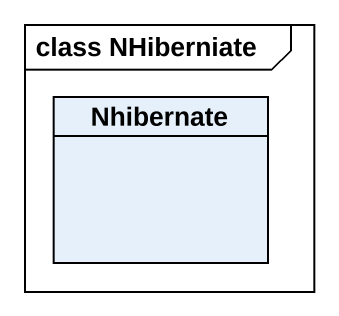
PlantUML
@startuml
mainframe class NHiberniate
hide circle
hide empty members
class Nhibernate
@enduml
